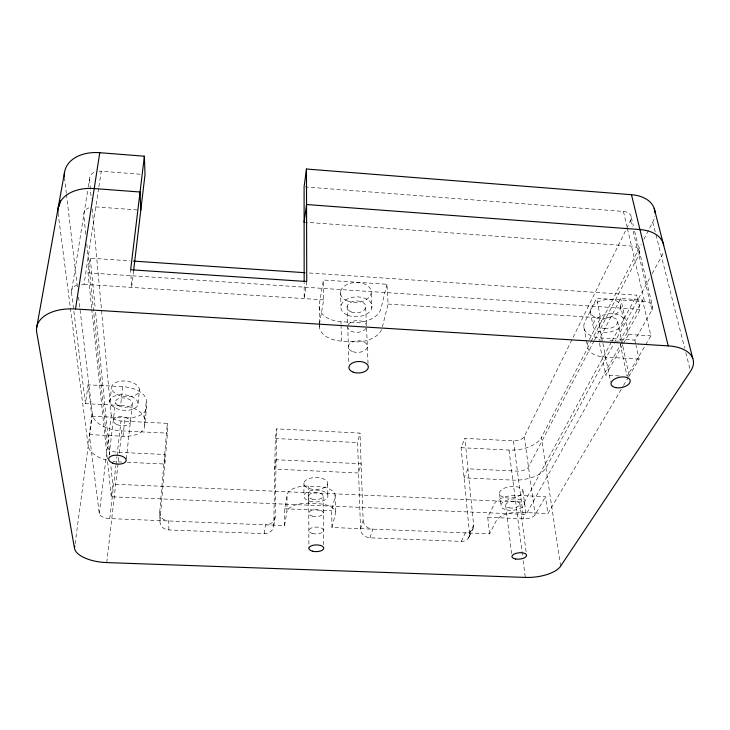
<?xml version="1.0" encoding="UTF-8"?>
<svg xmlns="http://www.w3.org/2000/svg" width="730" height="730" viewBox="0 0 730 730"><rect width="100%" height="100%" fill="white"/><g stroke="black" fill="none" stroke-linecap="round" stroke-linejoin="round"><path stroke-width="0.55" stroke-dasharray="3.65 2.74" d="M89.343 434.578L123.005 436.23A22.849 12.091 5.8 0 0 144.759 425.38L146.611 406.884L146.347 400.67A22.776 12.465 6.2 0 0 122.804 386.69L88.084 384.801L91.816 416.173L89.343 434.578L99.262 513.546A10.01 4.626 4.7 0 0 109.755 518.592L284.545 525.609L284.727 508.755L287.082 494.84A19.29 9.49 -0.4 0 1 308.233 486.089L317.961 486.518A19.272 9.472 -0.6 0 1 335.034 496.929L331.666 510.726L331.949 527.507L489.547 533.84L496.327 520.645A19.235 8.824 -5.8 0 1 519.842 512.323L547.938 513.528L622.927 386.48M284.545 525.609L286.917 511.922L287.082 494.84M92.208 208.816L111.243 415.479A9.417 5.037 6 0 0 121.025 421L167.325 423.345L159.706 512.013L159.97 521.074A9.618 8.422 -5.3 0 0 168.886 529.934L264.187 533.667A9.399 8.358 6 0 0 273.759 525.636L275.283 438.493L276.624 428.875L360.018 433.1L363.138 520.362L360.529 529.113A9.298 8.167 19.1 0 0 370.037 537.809L461.305 541.386A9.289 7.93 27.1 0 0 469.518 533.484L473.642 524.897L464.873 438.401L513.418 440.856A8.943 4.663 -6.9 0 0 524.268 436.595L630.62 220.469A12.036 7.747 -15.6 0 0 623.429 211.463L305.24 186.953M273.759 525.636L275.146 516.749L276.624 428.875M159.97 521.074L167.471 433.155L167.325 423.345M144.759 425.38L144.476 419.257L146.347 400.67M138.052 403.343L139.494 389.71M126.299 458.978L132.422 403.051M123.005 436.23L125.086 417.861A22.584 12.255 6 0 0 146.611 406.884M106.753 562.584L118.771 457.454M119.273 453.029L121.8 430.892A28.26 15.12 6 0 1 92.418 414.512L79.908 308.37M144.476 419.257A23.05 12.3 5.9 0 0 120.605 405.478L122.804 386.69M621.878 342.224L526.111 514.404L111.234 496.783L112.703 484.136L110.796 464.928M109.755 518.592L115.851 465.74M115.988 464.618L116.891 456.743M117.028 455.62L121.025 421M133.608 270.62L131.61 287.41L130.652 269.762M109.144 454.881L115.495 402.157M99.262 513.546L111.243 415.479M109.838 401.865L111.535 388.205M75.081 543.768L92.418 414.512M120.605 405.478L85.456 403.644L88.084 384.801M264.187 533.667L265.446 524.843A9.536 8.431 6.2 0 0 275.146 516.749M91.651 307.923L88.011 272.865L90.228 258.165L130.004 260.856M306.737 281.524L304.173 298.606L304.164 282.866M81.568 284.308A13.678 8.386 9.9 0 1 84.041 284.317L98.696 187.957M98.869 186.843L101.242 171.231L140.525 174.26M85.456 403.644L71.449 292.082L88.093 188.021M88.266 186.926L89.489 179.297A12.638 8.742 12.9 0 1 94.489 172.189M319.448 323.08L319.247 304.547L323.399 280.001L386.946 284.262L388.095 304.054L382.429 326.611M319.466 324.175L323.673 299.875L323.399 280.001M386.946 284.262L381.024 308.516A24.92 15.859 -2.2 0 1 353.092 322.432L340.965 321.674A24.957 15.896 -1.6 0 1 319.247 304.547M331.949 527.507L335.362 513.938A19.464 9.317 -0.7 0 0 318.116 503.718L308.288 503.298A19.491 9.335 -0.4 0 0 286.917 511.922M360.529 529.113L357.581 442.572L360.018 433.1M370.037 537.809L372.802 529.15A9.426 8.24 18.9 0 1 363.138 520.362M469.518 533.484L461.077 447.7L464.873 438.401M461.305 541.386L465.338 532.864A9.426 7.994 26.8 0 0 473.642 524.897M468.496 537.937L470.211 534.378M469.189 536.495L473.314 527.936M472.273 530.099L472.62 529.387M489.547 533.84L487.722 517.278L494.392 503.855A19.044 8.979 -5.9 0 1 517.643 495.414L545.465 496.655L547.938 513.528M651.945 310.168A12.811 7.437 -13.3 0 0 644.517 301.536L596.583 298.315L584.986 321.647A25.012 14.527 -12 0 0 600.598 337.935L634.863 340.08L651.945 310.168L633.184 231.255M589.375 339.514L600.516 317.842L596.583 298.315M560.631 566.179L541.404 437.471L590.534 342.443M591.063 341.439L641.241 244.395M643.851 239.34L652.739 222.148A36.108 23.25 -15.6 0 0 654.801 216.144M594.165 340.8L528.483 466.981A9.116 4.544 -6.6 0 1 517.406 471.142L467.957 468.806L464.043 477.867L512.852 480.121A27.348 13.633 -6.6 0 0 545.93 467.811L613.519 344.295M594.685 339.788L638.832 254.998A12.328 7.638 -14.7 0 0 631.541 246.12L305.259 222.239M620.135 343.52L627.079 376.388L650.904 335.855L642.546 299.957L620.71 298.488L598.856 340.025L604.34 340.372M611.366 342.178L524.478 502.185L112.703 484.136M611.904 341.184L636.879 295.175L308.434 272.938M614.067 343.301L649.49 278.55M652.218 273.567L661.48 256.632A37.002 22.931 -14.7 0 0 663.296 252.242M619.67 341.33L642.546 299.957M622.434 341.229L640.146 309.383L636.879 295.175M619.241 375.932L605.8 375.147L623 344.368M623.557 343.383L628.557 334.45L620.71 298.488M487.722 517.278L523.675 518.784A9.38 4.334 -6.2 0 0 535.117 514.787L545.465 496.655M623.502 385.504L628.119 377.684M628.694 376.707L639.078 359.114L636.031 345.372M284.727 508.755L331.666 510.726M121.673 462.044L118.26 461.88A28.826 14.755 5.5 0 1 113.123 461.406M127.349 462.3L164.834 464.034L164.651 454.48L117.411 452.244A9.609 4.918 5.5 0 1 107.41 446.86L86.678 243.181M121.8 430.892L167.471 433.155M275.283 438.493L357.581 442.572M461.077 447.7L509.002 450.072A26.837 13.989 -6.9 0 0 541.404 437.471M91.816 416.173L125.086 417.861M319.32 325.589A25.285 15.731 -1.6 0 0 341.467 341.102L353.749 341.841A25.258 15.686 -2.2 0 0 381.607 329.458M639.078 359.114L604.394 357.016A25.34 14.363 -11.6 0 1 588.061 342.27M628.557 334.45L650.904 335.855M609.815 340.709L618.575 341.257M84.041 284.317L323.673 299.875M388.095 304.054L600.516 317.842M88.011 272.865L640.146 309.383M137.413 209.948L95.812 206.9A12.957 8.651 11.8 0 0 93.477 206.882M652.739 222.148L655.43 232.742M655.969 234.887L684.676 348.119M685.789 352.535L690.543 371.269M631.304 217.43L633.33 225.908M634.616 231.273L652.748 307.239M630.62 220.469L632.162 226.939M623.429 211.463L626.933 226.41M627.435 228.572L644.517 301.536M634.863 340.08L635.803 344.314M620.737 306.427A15.485 9.152 -12.3 0 1 598.417 318.143A15.485 9.152 -12.3 0 1 597.35 302.22A15.485 9.152 -12.3 0 1 620.737 306.427L623.803 320.552A15.631 9.079 -12 0 1 601.228 332.187A15.631 9.079 -12 0 1 600.206 316.382A15.631 9.079 -12 0 1 623.803 320.552M617.626 321.611L629.306 376.516M599.166 324.686L610.554 381.708M599.512 343.319L605.8 375.147M590.278 311.637L593.034 325.735M583.872 327.277L586.08 338.976M586.281 340.043L587.504 346.495M524.268 436.595L535.117 514.787M522.917 490.66L526.111 514.404M513.418 440.856L523.675 518.784M519.842 503.691L526.403 553.906M58.081 213.032L88.202 445.948A28.826 14.755 5.5 0 0 107.812 460.402M509.002 450.072L522.589 556.178M523.164 560.649L525.308 577.421M505.726 505.625L511.839 555.795M499.566 493.955L501.036 506.282M64.459 177.39L66.321 193.204M66.457 194.326L77.508 288.049M78.575 297.083L79.771 307.248M91.761 309.055L111.234 496.783M85.757 234.129L83.795 214.885A12.957 8.651 11.8 0 1 88.887 207.849M90.228 258.165L95.174 307.877M95.621 312.394L109.783 454.753M89.489 179.297L91.268 198.596M371.141 293.597L371.807 307.923M365.657 307.531L366.478 325.899M368.039 363.522L366.57 328.108M347.151 306.345L347.708 324.841M347.736 325.936L348.867 363.467M340.591 291.58L340.965 305.943M340.965 321.674L341.019 323.828M341.047 324.905L341.467 341.102M335.134 495.195L335.462 512.241M327.688 484.072L327.87 496.619M168.886 529.934L168.749 520.955A9.755 8.505 -4.9 0 1 159.706 512.013M323.089 496.409L323.691 546.341M319.357 323.764L319.393 327.049M308.726 495.78L308.899 548.011M308.233 486.089L308.288 503.298M303.917 483.005L303.926 495.57M98.961 171.212A12.638 8.742 12.9 0 1 101.242 171.231M71.449 292.082A13.678 8.386 9.9 0 1 76.723 285.257M365.958 328.39A9.472 5.886 -2.2 0 1 356.176 332.351A9.472 5.886 -2.2 0 1 347.79 327.679M348.128 324.85A9.472 5.886 -2.2 0 1 358.275 320.607A9.472 5.886 -2.2 0 1 366.57 325.817M276.104 459.745L274.754 469.116L358.613 472.994L361.113 463.76L276.104 459.745M118.68 405.825A8.505 4.635 6.1 0 0 132.331 403.891A8.505 4.635 6.1 0 0 120.852 398.014A8.505 4.635 6.1 0 0 118.68 405.825M117.138 424.65A8.605 4.572 5.8 0 0 130.378 422.031A8.605 4.572 5.8 0 0 117.941 416.775A8.605 4.572 5.8 0 0 117.138 424.65M509.348 507.879A7.145 3.367 -5.9 0 0 519.897 504.001A7.145 3.367 -5.9 0 0 509.102 502.039A7.145 3.367 -5.9 0 0 509.348 507.879M604.476 328.664A9.38 5.448 -12 0 0 617.607 321.355A9.38 5.448 -12 0 0 603.089 319.32A9.38 5.448 -12 0 0 604.476 328.664M312.185 516.119A7.3 3.495 -0.7 0 0 323.344 513.163A7.3 3.495 -0.7 0 0 312.604 510.06A7.3 3.495 -0.7 0 0 312.185 516.119M312.23 533.447A7.382 3.431 -0.7 0 0 323.554 530.582A7.382 3.431 -0.7 0 0 312.75 527.498A7.382 3.431 -0.7 0 0 312.23 533.447M312.175 499.147A7.227 3.55 -0.6 0 0 323.135 496.09A7.227 3.55 -0.6 0 0 312.431 492.996A7.227 3.55 -0.6 0 0 312.175 499.147M352.909 351.687A9.599 5.813 -2.1 0 0 367.455 346.458A9.599 5.813 -2.1 0 0 353.201 341.603A9.599 5.813 -2.1 0 0 352.909 351.687M351.322 311.993A9.344 5.94 -2.2 0 0 365.739 307.001A9.344 5.94 -2.2 0 0 352.179 301.691A9.344 5.94 -2.2 0 0 351.322 311.993M116.161 408.408A14.171 7.72 6.1 0 0 138.034 404.037A14.171 7.72 6.1 0 0 117.63 395.113A14.171 7.72 6.1 0 0 116.161 408.408M116.745 394.31A14.053 7.802 6.3 0 0 139.339 391.125A14.053 7.802 6.3 0 0 120.45 381.188A14.053 7.802 6.3 0 0 116.745 394.31M347.863 315.296A15.576 9.91 -2.2 0 0 371.953 307.038A15.576 9.91 -2.2 0 0 349.424 298.123A15.576 9.91 -2.2 0 0 347.863 315.296M347.425 301.006A15.421 9.983 -2.2 0 0 371.278 292.693A15.421 9.983 -2.2 0 0 348.967 283.705A15.421 9.983 -2.2 0 0 347.425 301.006M507.012 509.996A11.899 5.612 -5.9 0 0 524.642 503.572A11.899 5.612 -5.9 0 0 506.72 500.26A11.899 5.612 -5.9 0 0 507.012 509.996M505.507 497.705A11.817 5.676 -6.1 0 0 522.999 491.217A11.817 5.676 -6.1 0 0 505.196 487.85A11.817 5.676 -6.1 0 0 505.507 497.705M309.639 501.145A12.045 5.922 -0.6 0 0 327.943 496.081A12.045 5.922 -0.6 0 0 310.14 490.889A12.045 5.922 -0.6 0 0 309.639 501.145M309.593 488.653A11.954 5.986 -0.6 0 0 327.761 483.534A11.954 5.986 -0.6 0 0 310.086 478.278A11.954 5.986 -0.6 0 0 309.593 488.653"/><path stroke-width="1.09" d="M133.608 270.62L145.014 174.607L144.385 156.22L99.773 152.698A37.914 26.244 12.9 0 0 64.386 176.587M144.385 156.22L130.652 269.762L306.737 281.524L306.463 169.022L631.468 194.7A36.108 23.25 -15.6 0 1 655.029 213.005M306.463 169.022L304.1 186.862L304.164 281.743M631.468 194.7L668.196 345.874A40.013 21.535 -12.1 0 1 690.543 371.269L560.631 566.179A29.017 12.31 -5.7 0 1 525.308 577.421L106.753 562.584A30.678 13.386 4.3 0 1 74.478 548.267L74.779 546.013M304.127 222.157L306.545 204.519L639.945 229.567A37.002 22.931 -14.7 0 1 663.698 245.289M74.478 548.267L36.728 332.369A42.24 24.637 9 0 1 75.491 308.991L99.773 152.698M36.628 327.788L64.514 172.508M59.276 206.344L60.28 200.777M75.491 308.991L668.196 345.874M133.407 261.084L305.021 272.71M654.189 208.342L692.788 358.457M140.78 210.194L140.06 192.008L94.197 188.559A38.9 25.97 11.8 0 0 57.998 212.229M515.672 559.016A7.364 3.185 -5.5 0 0 526.595 555.329A7.364 3.185 -5.5 0 0 515.508 553.495A7.364 3.185 -5.5 0 0 515.672 559.016M616.083 387.685A9.755 5.247 -10.9 0 0 630.245 380.905A9.755 5.247 -10.9 0 0 615.527 378.569A9.755 5.247 -10.9 0 0 616.083 387.685M312.449 551.186A7.455 3.367 -0.7 0 0 323.764 548.267A7.455 3.367 -0.7 0 0 312.723 545.356A7.455 3.367 -0.7 0 0 312.449 551.186M353.284 372.181A9.727 5.74 -2.1 0 0 368.321 367.327A9.727 5.74 -2.1 0 0 354.214 362.235A9.727 5.74 -2.1 0 0 353.284 372.181M112.621 463.066A8.815 4.435 5.3 0 0 126.171 460.502A8.815 4.435 5.3 0 0 113.396 455.429A8.815 4.435 5.3 0 0 112.621 463.066"/></g></svg>
